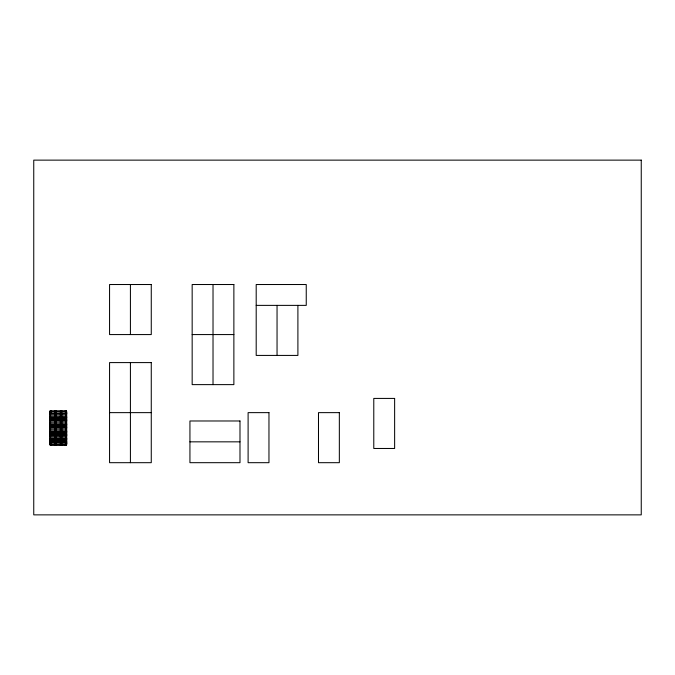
<?xml version="1.0" encoding="UTF-8"?>
<svg xmlns="http://www.w3.org/2000/svg" width="675" height="675" viewBox="0 0 675 675"><rect width="100%" height="100%" fill="white"/><g stroke="black" fill="none" stroke-linecap="round" stroke-linejoin="round"><path stroke-width="1.01" d="M66.285 412.147L65.711 411.007M66.631 444.943L50.127 444.977C50.169 443.694 50.482 445.289 49.857 444.184L66.665 444.226L66.665 411.86L49.857 411.86C50.726 413.294 49.444 410.687 50.608 411.345C49.267 411.851 50.954 411.573 49.933 411.126C49.688 413.319 51.578 410.088 49.857 411.379L49.883 444.918L66.395 444.977C67.627 442.243 64.024 445.77 66.53 445.044M66.496 443.99L66.513 444.8L65.863 444.116M65.627 411.488L66.378 410.999L66.437 411.893L65.492 411.252L66.53 411.041L66.589 412.087M66.428 411.007L66.319 411.75L65.804 411.463L66.437 411.202L66.327 411.801L65.753 411.446L66.353 411.134L66.285 411.868L65.737 411.598L66.007 411.05L66.53 411.142L49.975 411.185M51.005 411.497L50.76 411.007L50.979 411.539M50.026 412.113L50.912 411.05M66.648 444.918C65.163 443.922 67.449 445.011 65.635 444.445M50.887 444.8L50.11 443.905L51.013 444.8M65.855 444.378L66.437 444.715L66.15 444.209L50.676 444.285M65.534 411.126L66.386 412.273M49.908 443.931L50.574 444.125M65.753 444.201L66.353 444.926M65.509 444.8L66.251 443.981M66.538 444.741L65.627 444.58L66.386 443.812M50.271 412.104L50.929 411.455M65.593 444.521L66.547 443.964M65.585 444.614L66.471 443.956M65.61 411.05L65.846 411.817M65.973 444.26L65.973 411.86M50.136 443.812L50.979 444.538M256.196 305.378L306.248 305.378L306.248 284.521L256.196 284.521L256.196 355.421L297.903 355.421L297.903 305.378M192.164 334.572L233.871 334.572M50.127 411.134L65.846 411.134M50.676 411.716L65.846 411.716M50.574 411.961L49.925 412.138M65.947 411.961L66.665 411.961L65.964 412.113M50.676 411.007L50.574 412.737L49.857 412.737L49.883 411.86L50.566 412.113M49.857 412.627L50.574 412.627M65.947 412.627L66.665 412.627M109.561 412.636L151.268 412.636M65.947 412.737L66.665 412.737M49.798 413.547L66.741 413.547M49.798 413.648L66.741 413.648M49.798 414.923L66.741 414.923M49.798 416.306L66.741 416.407M49.798 417.682L66.741 417.682M49.798 417.791L66.741 417.791M49.798 419.057L66.741 419.057M49.798 419.167L66.741 419.167M49.798 420.441L66.741 420.441M49.798 420.542L66.741 420.542M49.798 421.926L66.741 421.816M49.798 423.2L66.741 423.2M49.798 424.575L66.741 424.575M49.798 424.676L66.741 424.676M49.798 425.95L66.741 425.95M49.798 426.06L66.741 426.06M49.798 427.334L66.741 427.334M49.798 427.435L66.741 427.435M49.798 428.819L66.741 428.819M49.798 430.093L66.741 430.194M49.798 431.468L66.741 431.468M49.798 431.57L66.741 431.57M49.798 432.844L66.741 432.844M49.798 432.953L66.741 432.953M49.798 434.227L66.741 434.227M49.798 434.329L66.741 434.329M49.798 435.603L66.741 435.603M49.798 435.712L66.741 435.712M49.798 436.978L66.741 436.978M49.798 438.362L66.741 438.362M49.798 438.463L66.741 438.463M49.798 439.737L66.741 439.737M49.798 439.847L66.741 439.847M49.798 441.121L66.741 441.121M49.798 441.222L66.741 441.222M189.937 441.838L239.988 441.838M49.798 442.496L66.741 442.496M49.798 442.606L66.741 442.606M65.947 443.348L66.665 443.348M49.857 443.45L50.574 443.45M65.947 443.45L66.665 443.45M49.866 443.694L50.566 443.694M65.964 443.694L66.656 443.694M49.866 443.796L50.566 443.796M65.964 443.796L66.656 443.796M65.947 444.125L66.622 443.931M65.711 445.078L65.846 444.268M50.271 443.981L50.878 444.639M65.543 411.379L66.361 412.113L66.53 411.286M277.045 305.378L277.045 355.421M213.022 284.521L213.022 384.623M130.418 284.521L130.418 334.572M130.418 362.593L130.418 462.687M65.416 411.016L65.416 411.809M65.416 444.277L65.416 445.07M65.062 411.007L65.062 411.817M65.062 444.268L65.062 445.078M51.46 411.007L51.46 411.817M51.46 444.268L51.46 445.078M51.123 411.016L51.123 411.809M51.123 444.277L51.123 445.07M50.676 445.078L50.574 443.348L49.857 443.348L49.883 444.226M50.558 411.86L50.558 444.226M49.908 444.462L50.566 444.631L49.908 444.462M641.25 160.135L33.75 160.135L33.75 514.865L641.25 514.865L641.25 160.135M151.268 284.521L109.561 284.521L109.561 334.572L151.268 334.572L151.268 284.521M233.871 284.521L192.164 284.521L192.164 384.623L233.871 384.623L233.871 284.521M151.268 362.593L109.561 362.593L109.561 462.687L151.268 462.687L151.268 362.593M394.63 398.419L373.781 398.419L373.781 448.47L394.63 448.47L394.63 398.419M56.194 410.889L54.802 410.889L54.802 445.205L56.194 445.205L56.194 410.889M61.754 410.889L60.362 410.889L60.362 445.205L61.754 445.205L61.754 410.889M268.962 412.636L248.105 412.636L248.105 462.687L268.962 462.687L268.962 412.636M339.339 412.636L318.49 412.636L318.49 462.687L339.339 462.687L339.339 412.636M239.988 420.981L189.937 420.981L189.937 462.687L239.988 462.687L239.988 420.981"/></g></svg>
